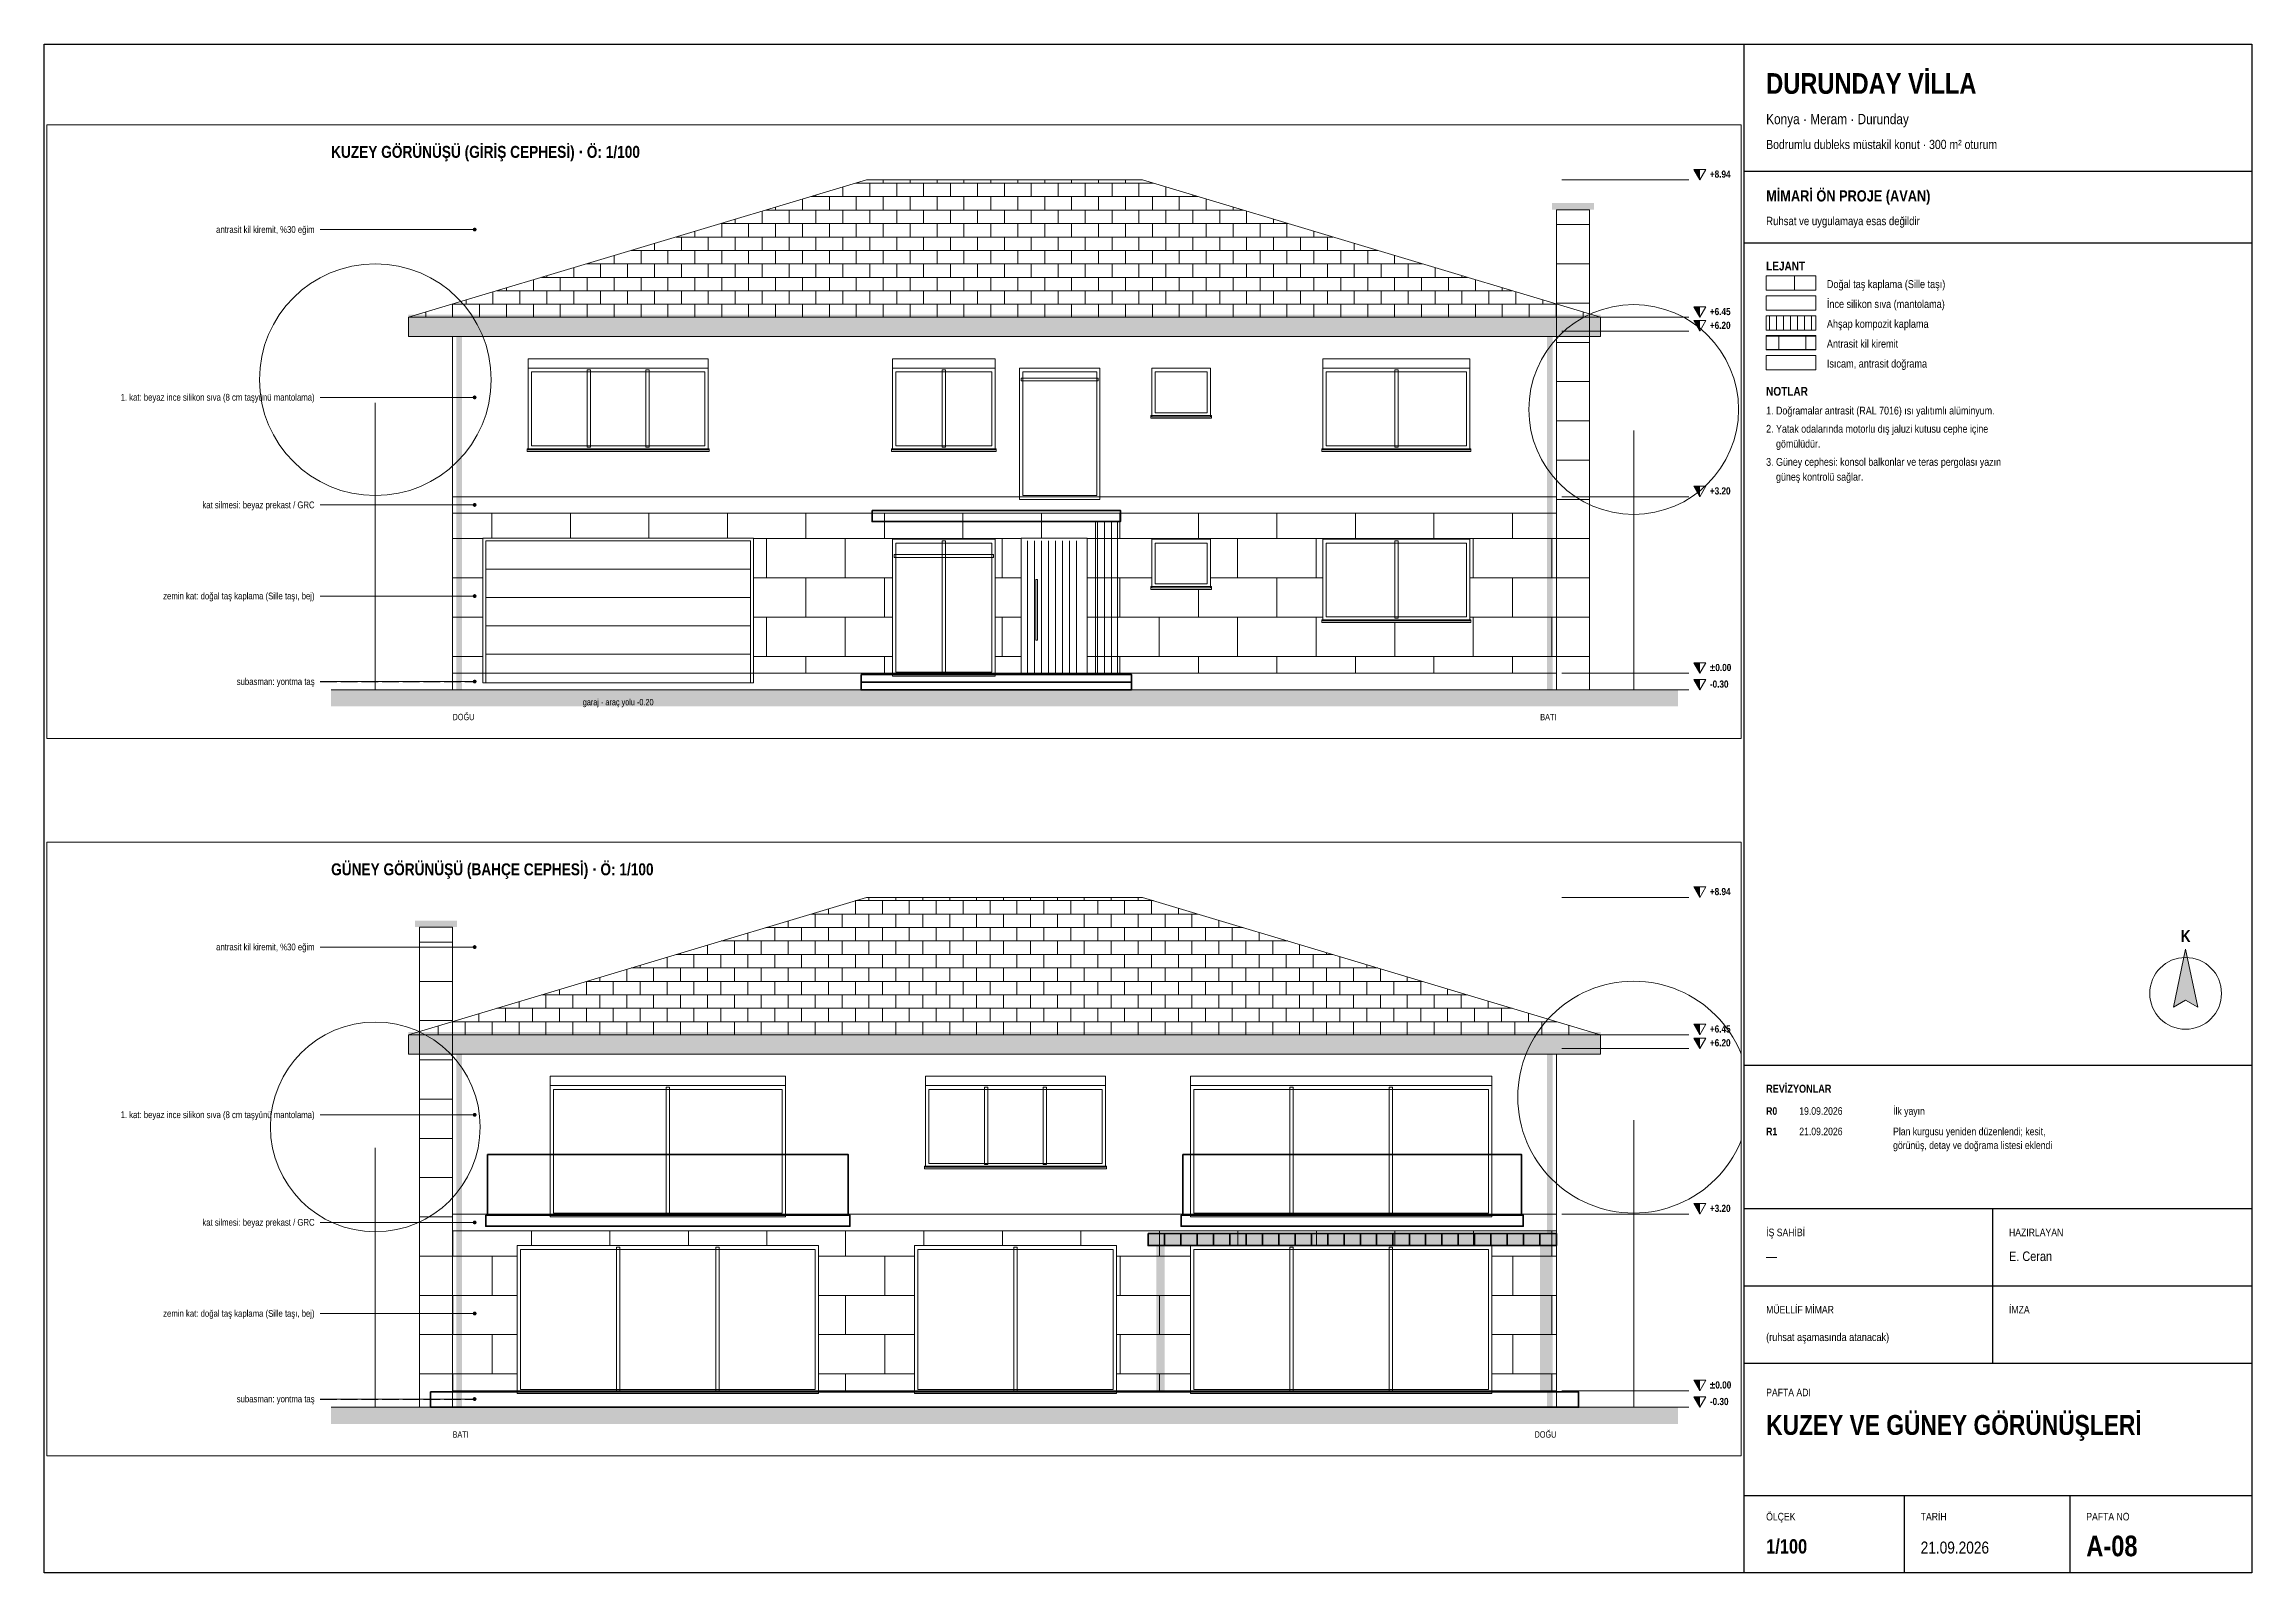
# Paper-space layout 'A-08 KUZEY VE GUNEY GORUNUSLERI' of a CAD drawing. Header units: centimetres, sheet in millimetres. Extents: x 10 to 410, y 10 to 287.
# The model-space entities are those that its viewports show. They can reach past a viewport. Long polylines and large blocks are cut down to what shows.
import ezdxf
from ezdxf.enums import TextEntityAlignment as Align

# ---------------------------------------------------------------- set-up
doc = ezdxf.new("R2010")
doc.units = ezdxf.units.CM
doc.header["$LTSCALE"] = 0.25
doc.linetypes.add('ACAD_ISO02W100', pattern=[15, 12, -3])
for name, color, linetype, lineweight in [('M-BACA-TUGLA-1', 116, 'Continuous', 9), ('M-BACA-TUGLA-1-T', 8, 'Continuous', 5), ('M-BITK-AGAC-1', 70, 'Continuous', 9), ('M-CKAP-KIREMIT-1', 66, 'Continuous', 9), ('M-CKAP-KIREMIT-1-T', 8, 'Continuous', 5), ('M-CVRE-ZEMIN', 45, 'Continuous', 18), ('M-CVRE-ZEMIN-T', 8, 'Continuous', 5), ('M-DUVK-AHSAP-1', 126, 'Continuous', 5), ('M-DUVK-AHSAP-1-T', 8, 'Continuous', 5), ('M-DUVK-DOGALTAS-1', 139, 'Continuous', 5), ('M-DUVK-DOGALTAS-1-T', 8, 'Continuous', 5), ('M-DUVK-PREKAST-1', 127, 'Continuous', 5), ('M-GOST-ANTET', 176, 'Continuous', 25), ('M-GOST-ANTETYAZI', 177, 'Continuous', 9), ('M-GOST-KESITKOT', 46, 'Continuous', 9), ('M-GOST-KUZEYOKU', 1, 'Continuous', 9), ('M-GOST-LEJANT', 173, 'Continuous', 9), ('M-GOST-YAZI', 2, 'Continuous', 9), ('M-KPKN-AHSAP-1', 93, 'Continuous', 9), ('M-PNKS-ALUMINYUM-1', 171, 'Continuous', 9), ('M-SIVA-1', 52, 'Continuous', 5), ('M-TASI-BETONARME-1', 5, 'Continuous', 35), ('M-TASI-BETONARME-1-T', 250, 'Continuous', 5), ('M-YIBO-SAC-1', 12, 'Continuous', 9)]:
    doc.layers.add(name, color=color, linetype=linetype, lineweight=lineweight)
doc.layers.add('M-GOST-VPORT', color=8, linetype='Continuous', lineweight=9, plot=False)
doc.styles.add('YAZI', font='arialn.ttf')
doc.styles.add('YAZI-KALIN', font='arialnb.ttf')

msp = doc.modelspace()

# ---------------------------------------------------------------- hatches: boundary and pattern name
at = {"layer": 'M-BACA-TUGLA-1-T'}
h = msp.add_hatch(color=256, dxfattribs=at)
h.dxf.hatch_style = 1
h.paths.add_polyline_path([(1992, -39148), (2068, -39148), (2068, -39160), (1992, -39160)])
h = msp.add_hatch(dxfattribs=at)
h.set_pattern_fill('AR-B816', scale=0.35)
h.paths.add_polyline_path([(2000, -39160), (2060, -39160), (2060, -40030), (2000, -40030)])
h = msp.add_hatch(color=256, dxfattribs=at)
h.dxf.hatch_style = 1
h.paths.add_polyline_path([(4981, -39148), (5057, -39148), (5057, -39160), (4981, -39160)])
h = msp.add_hatch(dxfattribs=at)
h.set_pattern_fill('AR-B816', scale=0.35)
h.paths.add_polyline_path([(4989, -39160), (5049, -39160), (5049, -40030), (4989, -40030)])
at = {"layer": 'M-CKAP-KIREMIT-1-T'}
h = msp.add_hatch(dxfattribs=at)
h.set_pattern_fill('AR-B816', scale=0.12)
h.paths.add_polyline_path([(2080, -39355), (1250, -39106), (750, -39106), (-80, -39355)])
h = msp.add_hatch(dxfattribs=at)
h.set_pattern_fill('AR-B816', scale=0.12)
h.paths.add_polyline_path([(4969, -39355), (5799, -39106), (6299, -39106), (7129, -39355)])
h = msp.add_hatch(color=256, dxfattribs=at)
h.dxf.hatch_style = 1
h.paths.add_polyline_path([(-80, -39350), (2080, -39350), (2080, -39360), (-80, -39360)])
h = msp.add_hatch(color=256, dxfattribs=at)
h.dxf.hatch_style = 1
h.paths.add_polyline_path([(-80, -39355), (2080, -39355), (2080, -39390), (-80, -39390)])
h = msp.add_hatch(color=256, dxfattribs=at)
h.dxf.hatch_style = 1
h.paths.add_polyline_path([(4969, -39350), (7129, -39350), (7129, -39360), (4969, -39360)])
h = msp.add_hatch(color=256, dxfattribs=at)
h.dxf.hatch_style = 1
h.paths.add_polyline_path([(4969, -39355), (7129, -39355), (7129, -39390), (4969, -39390)])
at = {"layer": 'M-CVRE-ZEMIN-T'}
h = msp.add_hatch(dxfattribs=at)
h.set_pattern_fill('EARTH', scale=5)
h.paths.add_polyline_path([(-220, -40030), (2220, -40030), (2220, -40060), (-220, -40060)])
h = msp.add_hatch(dxfattribs=at)
h.set_pattern_fill('EARTH', scale=5)
h.paths.add_polyline_path([(4829, -40030), (7269, -40030), (7269, -40060), (4829, -40060)])
at = {"layer": 'M-DUVK-AHSAP-1-T'}
h = msp.add_hatch(dxfattribs=at)
h.set_pattern_fill('LINE', scale=4, angle=90)
h.paths.add_polyline_path([(1037, -39760), (1143, -39760), (1143, -40000), (1037, -40000)])
h = msp.add_hatch(dxfattribs=at)
h.set_pattern_fill('LINE', scale=4, angle=90)
h.paths.add_polyline_path([(1165, -39725), (1205, -39725), (1205, -40000), (1165, -40000)])
at = {"layer": 'M-DUVK-DOGALTAS-1-T'}
h = msp.add_hatch(dxfattribs=at)
h.set_pattern_fill('AR-B816', scale=0.35)
h.paths.add_polyline_path([(0, -39710), (2000, -39710), (2000, -39755), (0, -39755)])
h = msp.add_hatch(dxfattribs=at)
h.set_pattern_fill('AR-B816', scale=0.35)
h.paths.add_polyline_path([(5049, -39710), (7049, -39710), (7049, -39737), (5049, -39737)])
h = msp.add_hatch(dxfattribs=at)
h.set_pattern_fill('AR-B816', scale=0.35)
h.paths.add_polyline_path([(0, -39755), (55, -39755), (55, -39757), (0, -39757)])
h = msp.add_hatch(dxfattribs=at)
h.set_pattern_fill('AR-B816', scale=0.35)
h.paths.add_polyline_path([(0, -39757), (55, -39757), (55, -39843), (0, -39843)])
h = msp.add_hatch(dxfattribs=at)
h.set_pattern_fill('AR-B816', scale=0.35)
h.paths.add_polyline_path([(545, -39755), (1030, -39755), (1030, -39757), (545, -39757)])
h = msp.add_hatch(dxfattribs=at)
h.set_pattern_fill('AR-B816', scale=0.35)
h.paths.add_polyline_path([(545, -39757), (797, -39757), (797, -39843), (545, -39843)])
h = msp.add_hatch(dxfattribs=at)
h.set_pattern_fill('AR-B816', scale=0.35)
h.paths.add_polyline_path([(983, -39757), (1030, -39757), (1030, -39843), (983, -39843)])
h = msp.add_hatch(dxfattribs=at)
h.set_pattern_fill('AR-B816', scale=0.35)
h.paths.add_polyline_path([(1150, -39755), (2000, -39755), (2000, -39757), (1150, -39757)])
h = msp.add_hatch(dxfattribs=at)
h.set_pattern_fill('AR-B816', scale=0.35)
h.paths.add_polyline_path([(1150, -39757), (1267, -39757), (1267, -39843), (1150, -39843)])
h = msp.add_hatch(dxfattribs=at)
h.set_pattern_fill('AR-B816', scale=0.35)
h.paths.add_polyline_path([(1373, -39757), (1577, -39757), (1577, -39843), (1373, -39843)])
h = msp.add_hatch(dxfattribs=at)
h.set_pattern_fill('AR-B816', scale=0.35)
h.paths.add_polyline_path([(1843, -39757), (2000, -39757), (2000, -39903), (1843, -39903)])
h = msp.add_hatch(dxfattribs=at)
h.set_pattern_fill('AR-B816', scale=0.35)
h.paths.add_polyline_path([(5049, -39737), (5166, -39737), (5166, -40000), (5049, -40000)])
h = msp.add_hatch(dxfattribs=at)
h.set_pattern_fill('AR-B816', scale=0.35)
h.paths.add_polyline_path([(5712, -39737), (5886, -39737), (5886, -40000), (5712, -40000)])
h = msp.add_hatch(dxfattribs=at)
h.set_pattern_fill('AR-B816', scale=0.35)
h.paths.add_polyline_path([(6252, -39737), (6386, -39737), (6386, -40000), (6252, -40000)])
h = msp.add_hatch(dxfattribs=at)
h.set_pattern_fill('AR-B816', scale=0.35)
h.paths.add_polyline_path([(6932, -39737), (7049, -39737), (7049, -40000), (6932, -40000)])
h = msp.add_hatch(dxfattribs=at)
h.set_pattern_fill('AR-B816', scale=0.35)
h.paths.add_polyline_path([(0, -39843), (55, -39843), (55, -39845), (0, -39845)])
h = msp.add_hatch(dxfattribs=at)
h.set_pattern_fill('AR-B816', scale=0.35)
h.paths.add_polyline_path([(0, -39845), (55, -39845), (55, -39848), (0, -39848)])
h = msp.add_hatch(dxfattribs=at)
h.set_pattern_fill('AR-B816', scale=0.35)
h.paths.add_polyline_path([(0, -39848), (55, -39848), (55, -39903), (0, -39903)])
h = msp.add_hatch(dxfattribs=at)
h.set_pattern_fill('AR-B816', scale=0.35)
h.paths.add_polyline_path([(545, -39843), (797, -39843), (797, -39845), (545, -39845)])
h = msp.add_hatch(dxfattribs=at)
h.set_pattern_fill('AR-B816', scale=0.35)
h.paths.add_polyline_path([(545, -39845), (797, -39845), (797, -39848), (545, -39848)])
h = msp.add_hatch(dxfattribs=at)
h.set_pattern_fill('AR-B816', scale=0.35)
h.paths.add_polyline_path([(545, -39848), (797, -39848), (797, -39903), (545, -39903)])
h = msp.add_hatch(dxfattribs=at)
h.set_pattern_fill('AR-B816', scale=0.35)
h.paths.add_polyline_path([(983, -39843), (1030, -39843), (1030, -39845), (983, -39845)])
h = msp.add_hatch(dxfattribs=at)
h.set_pattern_fill('AR-B816', scale=0.35)
h.paths.add_polyline_path([(983, -39845), (1030, -39845), (1030, -39848), (983, -39848)])
h = msp.add_hatch(dxfattribs=at)
h.set_pattern_fill('AR-B816', scale=0.35)
h.paths.add_polyline_path([(983, -39848), (1030, -39848), (1030, -39903), (983, -39903)])
h = msp.add_hatch(dxfattribs=at)
h.set_pattern_fill('AR-B816', scale=0.35)
h.paths.add_polyline_path([(1150, -39843), (1265, -39843), (1265, -39845), (1150, -39845)])
h = msp.add_hatch(dxfattribs=at)
h.set_pattern_fill('AR-B816', scale=0.35)
h.paths.add_polyline_path([(1150, -39845), (1265, -39845), (1265, -39848), (1150, -39848)])
h = msp.add_hatch(dxfattribs=at)
h.set_pattern_fill('AR-B816', scale=0.35)
h.paths.add_polyline_path([(1150, -39848), (1577, -39848), (1577, -39903), (1150, -39903)])
h = msp.add_hatch(dxfattribs=at)
h.set_pattern_fill('AR-B816', scale=0.35)
h.paths.add_polyline_path([(1375, -39843), (1577, -39843), (1577, -39845), (1375, -39845)])
h = msp.add_hatch(dxfattribs=at)
h.set_pattern_fill('AR-B816', scale=0.35)
h.paths.add_polyline_path([(1375, -39845), (1577, -39845), (1577, -39848), (1375, -39848)])
h = msp.add_hatch(dxfattribs=at)
h.set_pattern_fill('AR-B816', scale=0.35)
h.paths.add_polyline_path([(0, -39903), (55, -39903), (55, -39905), (0, -39905)])
h = msp.add_hatch(dxfattribs=at)
h.set_pattern_fill('AR-B816', scale=0.35)
h.paths.add_polyline_path([(0, -39905), (55, -39905), (55, -39908), (0, -39908)])
h = msp.add_hatch(dxfattribs=at)
h.set_pattern_fill('AR-B816', scale=0.35)
h.paths.add_polyline_path([(0, -39908), (55, -39908), (55, -40000), (0, -40000)])
h = msp.add_hatch(dxfattribs=at)
h.set_pattern_fill('AR-B816', scale=0.35)
h.paths.add_polyline_path([(545, -39903), (797, -39903), (797, -39905), (545, -39905)])
h = msp.add_hatch(dxfattribs=at)
h.set_pattern_fill('AR-B816', scale=0.35)
h.paths.add_polyline_path([(545, -39905), (797, -39905), (797, -39908), (545, -39908)])
h = msp.add_hatch(dxfattribs=at)
h.set_pattern_fill('AR-B816', scale=0.35)
h.paths.add_polyline_path([(545, -39908), (797, -39908), (797, -40000), (545, -40000)])
h = msp.add_hatch(dxfattribs=at)
h.set_pattern_fill('AR-B816', scale=0.35)
h.paths.add_polyline_path([(983, -39903), (1030, -39903), (1030, -39905), (983, -39905)])
h = msp.add_hatch(dxfattribs=at)
h.set_pattern_fill('AR-B816', scale=0.35)
h.paths.add_polyline_path([(983, -39905), (1030, -39905), (1030, -39908), (983, -39908)])
h = msp.add_hatch(dxfattribs=at)
h.set_pattern_fill('AR-B816', scale=0.35)
h.paths.add_polyline_path([(983, -39908), (1030, -39908), (1030, -40000), (983, -40000)])
h = msp.add_hatch(dxfattribs=at)
h.set_pattern_fill('AR-B816', scale=0.35)
h.paths.add_polyline_path([(1150, -39903), (1575, -39903), (1575, -39905), (1150, -39905)])
h = msp.add_hatch(dxfattribs=at)
h.set_pattern_fill('AR-B816', scale=0.35)
h.paths.add_polyline_path([(1150, -39905), (1575, -39905), (1575, -39908), (1150, -39908)])
h = msp.add_hatch(dxfattribs=at)
h.set_pattern_fill('AR-B816', scale=0.35)
h.paths.add_polyline_path([(1150, -39908), (2000, -39908), (2000, -40000), (1150, -40000)])
h = msp.add_hatch(dxfattribs=at)
h.set_pattern_fill('AR-B816', scale=0.35)
h.paths.add_polyline_path([(1845, -39903), (2000, -39903), (2000, -39905), (1845, -39905)])
h = msp.add_hatch(dxfattribs=at)
h.set_pattern_fill('AR-B816', scale=0.35)
h.paths.add_polyline_path([(1845, -39905), (2000, -39905), (2000, -39908), (1845, -39908)])
at = {"layer": 'M-GOST-KESITKOT'}
h = msp.add_hatch(color=256, dxfattribs=at)
h.dxf.hatch_style = 1
h.paths.add_polyline_path([(2249, -39087), (2260, -39087), (2260, -39106)])
h = msp.add_hatch(color=256, dxfattribs=at)
h.dxf.hatch_style = 1
h.paths.add_polyline_path([(7298, -39087), (7309, -39087), (7309, -39106)])
h = msp.add_hatch(color=256, dxfattribs=at)
h.dxf.hatch_style = 1
h.paths.add_polyline_path([(2249, -39336), (2260, -39336), (2260, -39355)])
h = msp.add_hatch(color=256, dxfattribs=at)
h.dxf.hatch_style = 1
h.paths.add_polyline_path([(7298, -39336), (7309, -39336), (7309, -39355)])
h = msp.add_hatch(color=256, dxfattribs=at)
h.dxf.hatch_style = 1
h.paths.add_polyline_path([(2249, -39361), (2260, -39361), (2260, -39380)])
h = msp.add_hatch(color=256, dxfattribs=at)
h.dxf.hatch_style = 1
h.paths.add_polyline_path([(7298, -39361), (7309, -39361), (7309, -39380)])
h = msp.add_hatch(color=256, dxfattribs=at)
h.dxf.hatch_style = 1
h.paths.add_polyline_path([(2249, -39661), (2260, -39661), (2260, -39680)])
h = msp.add_hatch(color=256, dxfattribs=at)
h.dxf.hatch_style = 1
h.paths.add_polyline_path([(7298, -39661), (7309, -39661), (7309, -39680)])
h = msp.add_hatch(color=256, dxfattribs=at)
h.dxf.hatch_style = 1
h.paths.add_polyline_path([(2249, -39981), (2260, -39981), (2260, -40000)])
h = msp.add_hatch(color=256, dxfattribs=at)
h.dxf.hatch_style = 1
h.paths.add_polyline_path([(7298, -39981), (7309, -39981), (7309, -40000)])
h = msp.add_hatch(color=256, dxfattribs=at)
h.dxf.hatch_style = 1
h.paths.add_polyline_path([(2249, -40011), (2260, -40011), (2260, -40030)])
h = msp.add_hatch(color=256, dxfattribs=at)
h.dxf.hatch_style = 1
h.paths.add_polyline_path([(7298, -40011), (7309, -40011), (7309, -40030)])
at = {"layer": 'M-GOST-YAZI'}
h = msp.add_hatch(color=256, dxfattribs=at)
h.dxf.hatch_style = 1
edge = h.paths.add_edge_path()
edge.add_arc((40, -39196), 3.5, 0, 360)
h = msp.add_hatch(color=256, dxfattribs=at)
h.dxf.hatch_style = 1
edge = h.paths.add_edge_path()
edge.add_arc((5089, -39196), 3.5, 0, 360)
h = msp.add_hatch(color=256, dxfattribs=at)
h.dxf.hatch_style = 1
edge = h.paths.add_edge_path()
edge.add_arc((40, -39500), 3.5, 0, 360)
h = msp.add_hatch(color=256, dxfattribs=at)
h.dxf.hatch_style = 1
edge = h.paths.add_edge_path()
edge.add_arc((5089, -39500), 3.5, 0, 360)
h = msp.add_hatch(color=256, dxfattribs=at)
h.dxf.hatch_style = 1
edge = h.paths.add_edge_path()
edge.add_arc((40, -39695), 3.5, 0, 360)
h = msp.add_hatch(color=256, dxfattribs=at)
h.dxf.hatch_style = 1
edge = h.paths.add_edge_path()
edge.add_arc((5089, -39695), 3.5, 0, 360)
h = msp.add_hatch(color=256, dxfattribs=at)
h.dxf.hatch_style = 1
edge = h.paths.add_edge_path()
edge.add_arc((40, -39860), 3.5, 0, 360)
h = msp.add_hatch(color=256, dxfattribs=at)
h.dxf.hatch_style = 1
edge = h.paths.add_edge_path()
edge.add_arc((5089, -39860), 3.5, 0, 360)
h = msp.add_hatch(color=256, dxfattribs=at)
h.dxf.hatch_style = 1
edge = h.paths.add_edge_path()
edge.add_arc((40, -40015), 3.5, 0, 360)
h = msp.add_hatch(color=256, dxfattribs=at)
h.dxf.hatch_style = 1
edge = h.paths.add_edge_path()
edge.add_arc((5089, -40015), 3.5, 0, 360)
at = {"layer": 'M-TASI-BETONARME-1-T'}
h = msp.add_hatch(color=256, dxfattribs=at)
h.dxf.hatch_style = 1
h.paths.add_polyline_path([(6309, -39715), (7049, -39715), (7049, -39737), (6309, -39737)])
h = msp.add_hatch(color=256, dxfattribs=at)
h.dxf.hatch_style = 1
h.paths.add_polyline_path([(6324, -39737), (6339, -39737), (6339, -40002), (6324, -40002)])
h = msp.add_hatch(color=256, dxfattribs=at)
h.dxf.hatch_style = 1
h.paths.add_polyline_path([(7019, -39737), (7034, -39737), (7034, -40002), (7019, -40002)])
at = {"layer": 'M-YIBO-SAC-1'}
h = msp.add_hatch(color=256, dxfattribs=at)
h.dxf.hatch_style = 1
h.paths.add_polyline_path([(7, -39390), (17, -39390), (17, -40030), (7, -40030)])
h = msp.add_hatch(color=256, dxfattribs=at)
h.dxf.hatch_style = 1
h.paths.add_polyline_path([(1983, -39390), (1993, -39390), (1993, -40030), (1983, -40030)])
h = msp.add_hatch(color=256, dxfattribs=at)
h.dxf.hatch_style = 1
h.paths.add_polyline_path([(5056, -39390), (5066, -39390), (5066, -40030), (5056, -40030)])
h = msp.add_hatch(color=256, dxfattribs=at)
h.dxf.hatch_style = 1
h.paths.add_polyline_path([(7032, -39390), (7042, -39390), (7042, -40030), (7032, -40030)])

# ---------------------------------------------------------------- linework, layer by layer
at = {"layer": 'M-BACA-TUGLA-1'}
for points in [[(2000, -39160), (2060, -39160), (2060, -40030), (2000, -40030)], [(4989, -39160), (5049, -39160), (5049, -40030), (4989, -40030)]]:
    msp.add_lwpolyline(points, close=True, dxfattribs=at)
at = {"layer": 'M-BITK-AGAC-1'}
for p, q in [((-140, -40030), (-140, -39510)), ((7189, -40030), (7189, -39510)), ((2140, -40030), (2140, -39560)), ((4909, -40030), (4909, -39560))]:
    msp.add_line(p, q, dxfattribs=at)
for centre, radius in [((-140, -39468), 210), ((7189, -39468), 210), ((2140, -39522), 190), ((4909, -39522), 190)]:
    msp.add_circle(centre, radius, dxfattribs=at)
at = {"layer": 'M-CKAP-KIREMIT-1'}
for points in [[(2080, -39355), (1250, -39106), (750, -39106), (-80, -39355)], [(4969, -39355), (5799, -39106), (6299, -39106), (7129, -39355)], [(-80, -39355), (2080, -39355), (2080, -39390), (-80, -39390)], [(4969, -39355), (7129, -39355), (7129, -39390), (4969, -39390)]]:
    msp.add_lwpolyline(points, close=True, dxfattribs=at)
at = {"layer": 'M-CVRE-ZEMIN'}
for p, q in [((2220, -40030), (-220, -40030)), ((4829, -40030), (7269, -40030))]:
    msp.add_line(p, q, dxfattribs=at)
at = {"layer": 'M-DUVK-AHSAP-1'}
msp.add_lwpolyline([(1165, -39725), (1205, -39725), (1205, -40000), (1165, -40000)], close=True, dxfattribs=at)
at = {"layer": 'M-DUVK-DOGALTAS-1'}
for points in [[(0, -39710), (2000, -39710), (2000, -40000), (0, -40000)], [(5049, -39710), (7049, -39710), (7049, -40000), (5049, -40000)], [(0, -40000), (2000, -40000), (2000, -40030), (0, -40030)], [(5049, -40000), (7049, -40000), (7049, -40030), (5049, -40030)]]:
    msp.add_lwpolyline(points, close=True, dxfattribs=at)
at = {"layer": 'M-DUVK-PREKAST-1'}
for points in [[(0, -39680), (2000, -39680), (2000, -39710), (0, -39710)], [(5049, -39680), (7049, -39680), (7049, -39710), (5049, -39710)]]:
    msp.add_lwpolyline(points, close=True, dxfattribs=at)
at = {"layer": 'M-GOST-KESITKOT', "linetype": 'ACAD_ISO02W100'}
for p, q in [((2010, -39106), (2240, -39106)), ((7059, -39106), (7289, -39106)), ((2010, -39355), (2240, -39355)), ((7059, -39355), (7289, -39355)), ((2010, -39380), (2240, -39380)), ((7059, -39380), (7289, -39380)), ((2010, -39680), (2240, -39680)), ((7059, -39680), (7289, -39680)), ((2010, -40000), (2240, -40000)), ((7059, -40000), (7289, -40000)), ((2010, -40030), (2240, -40030)), ((7059, -40030), (7289, -40030))]:
    msp.add_line(p, q, dxfattribs=at)
at = {"layer": 'M-GOST-KESITKOT'}
for points in [[(2249, -39087), (2271, -39087), (2260, -39106)], [(7298, -39087), (7320, -39087), (7309, -39106)], [(2249, -39336), (2271, -39336), (2260, -39355)], [(7298, -39336), (7320, -39336), (7309, -39355)], [(2249, -39361), (2271, -39361), (2260, -39380)], [(7298, -39361), (7320, -39361), (7309, -39380)], [(2249, -39661), (2271, -39661), (2260, -39680)], [(7298, -39661), (7320, -39661), (7309, -39680)], [(2249, -39981), (2271, -39981), (2260, -40000)], [(7298, -39981), (7320, -39981), (7309, -40000)], [(2249, -40011), (2271, -40011), (2260, -40030)], [(7298, -40011), (7320, -40011), (7309, -40030)]]:
    msp.add_lwpolyline(points, close=True, dxfattribs=at)
at = {"layer": 'M-GOST-YAZI'}
for p, q in [((-240, -39196), (40, -39196)), ((4809, -39196), (5089, -39196)), ((-240, -39500), (40, -39500)), ((4809, -39500), (5089, -39500)), ((-240, -39695), (40, -39695)), ((4809, -39695), (5089, -39695)), ((-240, -39860), (40, -39860)), ((4809, -39860), (5089, -39860)), ((-240, -40015), (40, -40015)), ((4809, -40015), (5089, -40015))]:
    msp.add_line(p, q, dxfattribs=at)
at = {"layer": 'M-KPKN-AHSAP-1'}
for p, q in [((540, -39811.4), (60, -39811.4)), ((540, -39862.8), (60, -39862.8)), ((540, -39914.2), (60, -39914.2)), ((540, -39965.6), (60, -39965.6))]:
    msp.add_line(p, q, dxfattribs=at)
for points in [[(55, -39755), (545, -39755), (545, -40017), (55, -40017)], [(60, -39760), (540, -39760), (540, -40017), (60, -40017)], [(1030, -39755), (1150, -39755), (1150, -40000), (1030, -40000)], [(1057, -39830), (1060, -39830), (1060, -39940), (1057, -39940)]]:
    msp.add_lwpolyline(points, close=True, dxfattribs=at)
at = {"layer": 'M-PNKS-ALUMINYUM-1'}
for points in [[(137, -39430), (463, -39430), (463, -39447), (137, -39447)], [(797, -39430), (983, -39430), (983, -39447), (797, -39447)], [(1577, -39430), (1843, -39430), (1843, -39447), (1577, -39447)], [(5226, -39430), (5652, -39430), (5652, -39447), (5226, -39447)], [(5906, -39430), (6232, -39430), (6232, -39447), (5906, -39447)], [(6386, -39430), (6932, -39430), (6932, -39447), (6386, -39447)], [(137, -39447), (463, -39447), (463, -39595), (137, -39595)], [(143, -39454), (457, -39454), (457, -39588), (143, -39588)], [(243.7, -39450), (249.7, -39450), (249.7, -39590), (243.7, -39590)], [(350.3, -39450), (356.3, -39450), (356.3, -39590), (350.3, -39590)], [(797, -39447), (983, -39447), (983, -39595), (797, -39595)], [(803, -39454), (977, -39454), (977, -39588), (803, -39588)], [(887, -39450), (893, -39450), (893, -39590), (887, -39590)], [(1027, -39447), (1173, -39447), (1173, -39685), (1027, -39685)], [(1030, -39465), (1170, -39465), (1170, -39470), (1030, -39470)], [(1033, -39454), (1167, -39454), (1167, -39678), (1033, -39678)], [(1267, -39447), (1373, -39447), (1373, -39535), (1267, -39535)], [(1273, -39454), (1367, -39454), (1367, -39528), (1273, -39528)], [(1577, -39447), (1843, -39447), (1843, -39595), (1577, -39595)], [(1583, -39454), (1837, -39454), (1837, -39588), (1583, -39588)], [(1707, -39450), (1713, -39450), (1713, -39590), (1707, -39590)], [(5226, -39447), (5652, -39447), (5652, -39685), (5226, -39685)], [(5232, -39454), (5646, -39454), (5646, -39678), (5232, -39678)], [(5436, -39450), (5442, -39450), (5442, -39680), (5436, -39680)], [(5906, -39447), (6232, -39447), (6232, -39595), (5906, -39595)], [(5912, -39454), (6226, -39454), (6226, -39588), (5912, -39588)], [(6012.7, -39450), (6018.7, -39450), (6018.7, -39590), (6012.7, -39590)], [(6119.3, -39450), (6125.3, -39450), (6125.3, -39590), (6119.3, -39590)], [(6386, -39447), (6932, -39447), (6932, -39685), (6386, -39685)], [(6392, -39454), (6926, -39454), (6926, -39678), (6392, -39678)], [(6566, -39450), (6572, -39450), (6572, -39680), (6566, -39680)], [(6746, -39450), (6752, -39450), (6752, -39680), (6746, -39680)], [(1265, -39533), (1375, -39533), (1375, -39538), (1265, -39538)], [(1265, -39533), (1375, -39533), (1375, -39538), (1265, -39538)], [(135, -39593), (465, -39593), (465, -39598), (135, -39598)], [(135, -39593), (465, -39593), (465, -39598), (135, -39598)], [(795, -39593), (985, -39593), (985, -39598), (795, -39598)], [(795, -39593), (985, -39593), (985, -39598), (795, -39598)], [(1575, -39593), (1845, -39593), (1845, -39598), (1575, -39598)], [(1575, -39593), (1845, -39593), (1845, -39598), (1575, -39598)], [(5904, -39593), (6234, -39593), (6234, -39598), (5904, -39598)], [(5904, -39593), (6234, -39593), (6234, -39598), (5904, -39598)], [(797, -39757), (983, -39757), (983, -40005), (797, -40005)], [(887, -39760), (893, -39760), (893, -40000), (887, -40000)], [(1267, -39757), (1373, -39757), (1373, -39845), (1267, -39845)], [(1577, -39757), (1843, -39757), (1843, -39905), (1577, -39905)], [(1707, -39760), (1713, -39760), (1713, -39900), (1707, -39900)], [(5166, -39737), (5712, -39737), (5712, -40005), (5166, -40005)], [(5172, -39744), (5706, -39744), (5706, -39998), (5172, -39998)], [(5346, -39740), (5352, -39740), (5352, -40000), (5346, -40000)], [(5526, -39740), (5532, -39740), (5532, -40000), (5526, -40000)], [(5886, -39737), (6252, -39737), (6252, -40005), (5886, -40005)], [(5892, -39744), (6246, -39744), (6246, -39998), (5892, -39998)], [(6066, -39740), (6072, -39740), (6072, -40000), (6066, -40000)], [(6386, -39737), (6932, -39737), (6932, -40005), (6386, -40005)], [(6392, -39744), (6926, -39744), (6926, -39998), (6392, -39998)], [(6566, -39740), (6572, -39740), (6572, -40000), (6566, -40000)], [(6746, -39740), (6752, -39740), (6752, -40000), (6746, -40000)], [(800, -39785), (980, -39785), (980, -39790), (800, -39790)], [(803, -39764), (977, -39764), (977, -39998), (803, -39998)], [(1273, -39764), (1367, -39764), (1367, -39838), (1273, -39838)], [(1583, -39764), (1837, -39764), (1837, -39898), (1583, -39898)], [(1265, -39843), (1375, -39843), (1375, -39848), (1265, -39848)], [(1265, -39843), (1375, -39843), (1375, -39848), (1265, -39848)], [(1575, -39903), (1845, -39903), (1845, -39908), (1575, -39908)], [(1575, -39903), (1845, -39903), (1845, -39908), (1575, -39908)]]:
    msp.add_lwpolyline(points, close=True, dxfattribs=at)
at = {"layer": 'M-SIVA-1'}
for points in [[(0, -39390), (2000, -39390), (2000, -39680), (0, -39680)], [(5049, -39390), (7049, -39390), (7049, -39680), (5049, -39680)]]:
    msp.add_lwpolyline(points, close=True, dxfattribs=at)
at = {"layer": 'M-TASI-BETONARME-1'}
for p, q in [((6339, -39735), (6339, -39715)), ((6368.6, -39735), (6368.6, -39715)), ((6398.1, -39735), (6398.1, -39715)), ((6427.7, -39735), (6427.7, -39715)), ((6457.3, -39735), (6457.3, -39715)), ((6486.8, -39735), (6486.8, -39715)), ((6516.4, -39735), (6516.4, -39715)), ((6546, -39735), (6546, -39715)), ((6575.5, -39735), (6575.5, -39715)), ((6605.1, -39735), (6605.1, -39715)), ((6634.7, -39735), (6634.7, -39715)), ((6664.2, -39735), (6664.2, -39715)), ((6693.8, -39735), (6693.8, -39715)), ((6723.3, -39735), (6723.3, -39715)), ((6752.9, -39735), (6752.9, -39715)), ((6782.5, -39735), (6782.5, -39715)), ((6812, -39735), (6812, -39715)), ((6841.6, -39735), (6841.6, -39715)), ((6871.2, -39735), (6871.2, -39715)), ((6900.7, -39735), (6900.7, -39715)), ((6930.3, -39735), (6930.3, -39715)), ((6959.9, -39735), (6959.9, -39715)), ((6989.4, -39735), (6989.4, -39715)), ((7019, -39735), (7019, -39715))]:
    msp.add_line(p, q, dxfattribs=at)
for points in [[(5112, -39572), (5766, -39572), (5766, -39682), (5112, -39682)], [(6372, -39572), (6986, -39572), (6986, -39682), (6372, -39682)], [(760, -39705), (1210, -39705), (1210, -39725), (760, -39725)], [(5109, -39682), (5769, -39682), (5769, -39702), (5109, -39702)], [(6309, -39715), (7049, -39715), (7049, -39737), (6309, -39737)], [(6369, -39682), (6989, -39682), (6989, -39702), (6369, -39702)], [(740, -40002), (1230, -40002), (1230, -40016), (740, -40016)], [(740, -40016), (1230, -40016), (1230, -40030), (740, -40030)], [(5009, -40002), (7089, -40002), (7089, -40030), (5009, -40030)]]:
    msp.add_lwpolyline(points, close=True, dxfattribs=at)

# ---------------------------------------------------------------- texts
at = {"layer": 'M-GOST-KESITKOT', "style": 'YAZI-KALIN'}
for s, p in [('+8.94', (2278, -39102)), ('+8.94', (7327, -39102)), ('+6.45', (2278, -39351)), ('+6.45', (7327, -39351)), ('+6.20', (2278, -39376)), ('+6.20', (7327, -39376)), ('+3.20', (2278, -39676)), ('+3.20', (7327, -39676)), ('%%p0.00', (2278, -39996)), ('%%p0.00', (7327, -39996)), ('-0.30', (2278, -40026)), ('-0.30', (7327, -40026))]:
    msp.add_text(s, height=12.96, dxfattribs=at).set_placement(p)
at = {"layer": 'M-GOST-YAZI'}
for s, height, style, p in [('KUZEY GÖRÜNÜŞÜ (GİRİŞ CEPHESİ) · Ö: 1/100', 21.6, 'YAZI-KALIN', (-220, -39066)), ('GÜNEY GÖRÜNÜŞÜ (BAHÇE CEPHESİ) · Ö: 1/100', 21.6, 'YAZI-KALIN', (4829, -39066)), ('DOĞU', 11.52, 'YAZI', (0, -40085)), ('BATI', 11.52, 'YAZI', (5049, -40085))]:
    msp.add_text(s, height=height, dxfattribs=dict(at, style=style)).set_placement(p)
at = {"layer": 'M-GOST-YAZI', "style": 'YAZI'}
for s, height, p in [('antrasit kil kiremit, %30 eğim', 12.24, (-250, -39202)), ('antrasit kil kiremit, %30 eğim', 12.24, (4799, -39202)), ('1. kat: beyaz ince silikon sıva (8 cm taşyünü mantolama)', 12.24, (-250, -39506)), ('1. kat: beyaz ince silikon sıva (8 cm taşyünü mantolama)', 12.24, (4799, -39506)), ('kat silmesi: beyaz prekast / GRC', 12.24, (-250, -39701)), ('kat silmesi: beyaz prekast / GRC', 12.24, (4799, -39701)), ('zemin kat: doğal taş kaplama (Sille taşı, bej)', 12.24, (-250, -39866)), ('zemin kat: doğal taş kaplama (Sille taşı, bej)', 12.24, (4799, -39866)), ('subasman: yontma taş', 12.24, (-250, -40021)), ('subasman: yontma taş', 12.24, (4799, -40021)), ('BATI', 11.52, (2000, -40085)), ('DOĞU', 11.52, (7049, -40085))]:
    msp.add_text(s, height=height, dxfattribs=at).set_placement(p, align=Align.RIGHT)
msp.add_text('garaj · araç yolu -0.20', height=11.52, dxfattribs=at).set_placement((300, -40058), align=Align.CENTER)

psp = doc.layouts.new('A-08 KUZEY VE GUNEY GORUNUSLERI')

# ---------------------------------------------------------------- hatches: boundary and pattern name
at = {"layer": 'M-GOST-KUZEYOKU'}
h = psp.add_hatch(color=256, dxfattribs=at)
h.dxf.hatch_style = 1
h.paths.add_polyline_path([(398, 123), (400.2, 112.5), (398, 113.8), (395.8, 112.5)])
at = {"layer": 'M-GOST-LEJANT'}
h = psp.add_hatch(dxfattribs=at)
h.set_pattern_fill('AR-B816', scale=0.035)
h.paths.add_polyline_path([(322, 245), (331, 245), (331, 242.4), (322, 242.4)])
h = psp.add_hatch(dxfattribs=at)
h.set_pattern_fill('LINE', scale=0.4, angle=90)
h.paths.add_polyline_path([(322, 237.8), (331, 237.8), (331, 235.2), (322, 235.2)])
h = psp.add_hatch(dxfattribs=at)
h.set_pattern_fill('AR-B816', scale=0.012)
h.paths.add_polyline_path([(322, 234.2), (331, 234.2), (331, 231.6), (322, 231.6)])

# ---------------------------------------------------------------- linework, layer by layer
at = {"layer": 'M-GOST-ANTET'}
for p, q in [((318, 264), (410, 264)), ((318, 251), (410, 251)), ((318, 102), (410, 102)), ((318, 76), (410, 76)), ((363, 76), (363, 62)), ((318, 62), (410, 62)), ((363, 62), (363, 48)), ((318, 48), (410, 48)), ((318, 24), (410, 24)), ((347, 24), (347, 10)), ((377, 24), (377, 10))]:
    psp.add_line(p, q, dxfattribs=at)
at = {"layer": 'M-GOST-ANTET', "linetype": 'ACAD_ISO02W100'}
for p, q in [((60, 171.5), (88, 171.5)), ((60, 41.5), (88, 41.5)), ((60, 41.5), (88, 41.5))]:
    psp.add_line(p, q, dxfattribs=at)
at = {"layer": 'M-GOST-ANTET'}
for points in [[(10, 287), (410, 287), (410, 10), (10, 10)], [(318, 287), (410, 287), (410, 10), (318, 10)]]:
    psp.add_lwpolyline(points, close=True, dxfattribs=at)
at = {"layer": 'M-GOST-KUZEYOKU'}
psp.add_lwpolyline([(398, 123), (400.2, 112.5), (398, 113.8), (395.8, 112.5)], close=True, dxfattribs=at)
psp.add_circle((398, 115), 6.5, dxfattribs=at)
at = {"layer": 'M-GOST-LEJANT'}
for points in [[(322, 245), (331, 245), (331, 242.4), (322, 242.4)], [(322, 241.4), (331, 241.4), (331, 238.8), (322, 238.8)], [(322, 237.8), (331, 237.8), (331, 235.2), (322, 235.2)], [(322, 234.2), (331, 234.2), (331, 231.6), (322, 231.6)], [(322, 230.6), (331, 230.6), (331, 228), (322, 228)]]:
    psp.add_lwpolyline(points, close=True, dxfattribs=at)

# ---------------------------------------------------------------- texts
at = {"layer": 'M-GOST-ANTETYAZI'}
for s, height, style, p in [('DURUNDAY VİLLA', 3.744, 'YAZI-KALIN', (322, 278)), ('Konya · Meram · Durunday', 1.872, 'YAZI', (322, 272.5)), ('Bodrumlu dubleks müstakil konut · 300 m² oturum', 1.656, 'YAZI', (322, 268)), ('MİMARİ ÖN PROJE (AVAN)', 2.016, 'YAZI-KALIN', (322, 258.5)), ('Ruhsat ve uygulamaya esas değildir', 1.512, 'YAZI', (322, 254.2)), ('LEJANT', 1.584, 'YAZI-KALIN', (322, 246)), ('Doğal taş kaplama (Sille taşı)', 1.44, 'YAZI', (333, 242.8)), ('İnce silikon sıva (mantolama)', 1.44, 'YAZI', (333, 239.2)), ('Ahşap kompozit kaplama', 1.44, 'YAZI', (333, 235.6)), ('Antrasit kil kiremit', 1.44, 'YAZI', (333, 232)), ('Isıcam, antrasit doğrama', 1.44, 'YAZI', (333, 228.4)), ('NOTLAR', 1.584, 'YAZI-KALIN', (322, 223.3)), ('1. Doğramalar antrasit (RAL 7016) ısı yalıtımlı alüminyum.', 1.404, 'YAZI', (322, 219.9)), ('2. Yatak odalarında motorlu dış jaluzi kutusu cephe içine', 1.404, 'YAZI', (322, 216.6)), ('3. Güney cephesi: konsol balkonlar ve teras pergolası yazın', 1.404, 'YAZI', (322, 210.6)), ('    gömülüdür.', 1.404, 'YAZI', (322, 213.9)), ('    güneş kontrolü sağlar.', 1.404, 'YAZI', (322, 207.9)), ('REVİZYONLAR', 1.44, 'YAZI-KALIN', (322, 97)), ('R0', 1.368, 'YAZI-KALIN', (322, 93)), ('19.09.2026', 1.368, 'YAZI', (328, 93)), ('İlk yayın', 1.368, 'YAZI', (345, 93)), ('R1', 1.368, 'YAZI-KALIN', (322, 89.3)), ('21.09.2026', 1.368, 'YAZI', (328, 89.3)), ('görünüş, detay ve doğrama listesi eklendi', 1.368, 'YAZI', (345, 86.8)), ('Plan kurgusu yeniden düzenlendi; kesit,', 1.368, 'YAZI', (345, 89.3)), ('İŞ SAHİBİ', 1.368, 'YAZI', (322, 71)), ('HAZIRLAYAN', 1.368, 'YAZI', (366, 71)), ('E. Ceran', 1.728, 'YAZI', (366, 66.5)), ('—', 1.73, 'YAZI', (322, 66.5)), ('MÜELLİF MİMAR', 1.368, 'YAZI', (322, 57)), ('İMZA', 1.368, 'YAZI', (366, 57)), ('(ruhsat aşamasında atanacak)', 1.44, 'YAZI', (322, 52)), ('PAFTA ADI', 1.368, 'YAZI', (322, 42)), ('KUZEY VE GÜNEY GÖRÜNÜŞLERİ', 3.6, 'YAZI-KALIN', (322, 35)), ('ÖLÇEK', 1.368, 'YAZI', (322, 19.5)), ('TARİH', 1.368, 'YAZI', (350, 19.5)), ('PAFTA NO', 1.368, 'YAZI', (380, 19.5)), ('1/100', 2.592, 'YAZI-KALIN', (322, 13.5)), ('A-08', 3.744, 'YAZI-KALIN', (380, 13)), ('21.09.2026', 2.16, 'YAZI', (350, 13.5))]:
    psp.add_text(s, height=height, dxfattribs=dict(at, style=style)).set_placement(p)
at = {"layer": 'M-GOST-ANTETYAZI', "style": 'YAZI-KALIN'}
psp.add_text('K', height=2.16, dxfattribs=at).set_placement((398, 124.3), align=Align.CENTER)

# ---------------------------------------------------------------- viewports
at = {"layer": 'M-GOST-VPORT'}
psp.add_viewport(center=(164, 216.79), size=(307, 111.22), view_center_point=(800, -39562.1), view_height=1112.2, dxfattribs=at)
psp.add_viewport(center=(164, 86.79), size=(307, 111.22), view_center_point=(5849, -39562.1), view_height=1112.2, status=3, dxfattribs=at)

doc.saveas('drawing.dxf')
